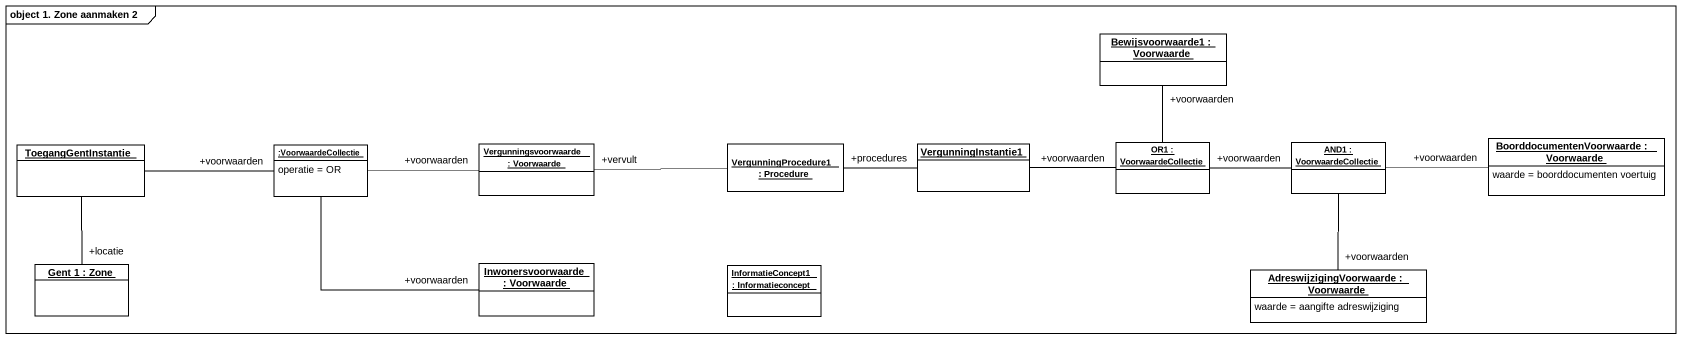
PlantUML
@startuml
mainframe object 1. Zone aanmaken 2
hide circle
hide empty members
object "Bewijsvoorwaarde1 : Voorwaarde" as Bewijsvoorwaarde1
object ToegangGentInstantie
object ":VoorwaardeCollectie" as VoorwaardeCollectie {
  operatie = OR
}
object "Vergunningsvoorwaarde : Voorwaarde" as Vergunningsvoorwaarde
object "VergunningProcedure1 : Procedure" as VergunningProcedure1
object VergunningInstantie1
object "OR1 : VoorwaardeCollectie" as OR1
object "AND1 : VoorwaardeCollectie" as AND1
object "BoorddocumentenVoorwaarde : Voorwaarde" as BoorddocumentenVoorwaarde {
  waarde = boorddocumenten voertuig
}
object "Gent 1 : Zone" as Gent_1
object "Inwonersvoorwaarde : Voorwaarde" as Inwonersvoorwaarde
object "InformatieConcept1 : Informatieconcept" as InformatieConcept1
object "AdreswijzigingVoorwaarde : Voorwaarde" as AdreswijzigingVoorwaarde {
  waarde = aangifte adreswijziging
}
ToegangGentInstantie -right- "+voorwaarden" VoorwaardeCollectie
ToegangGentInstantie -- "+locatie" Gent_1
VoorwaardeCollectie -right- "+voorwaarden" Inwonersvoorwaarde
Vergunningsvoorwaarde "+voorwaarden" -left- VoorwaardeCollectie
Vergunningsvoorwaarde "+vervult" -right- VergunningProcedure1
VergunningProcedure1 "+procedures" -right- VergunningInstantie1
OR1 -up- "+voorwaarden" Bewijsvoorwaarde1
OR1 "+voorwaarden" -left- VergunningInstantie1
OR1 -right- "+voorwaarden" AND1
AND1 -right- "+voorwaarden" BoorddocumentenVoorwaarde
AND1 -- "+voorwaarden" AdreswijzigingVoorwaarde
@enduml
